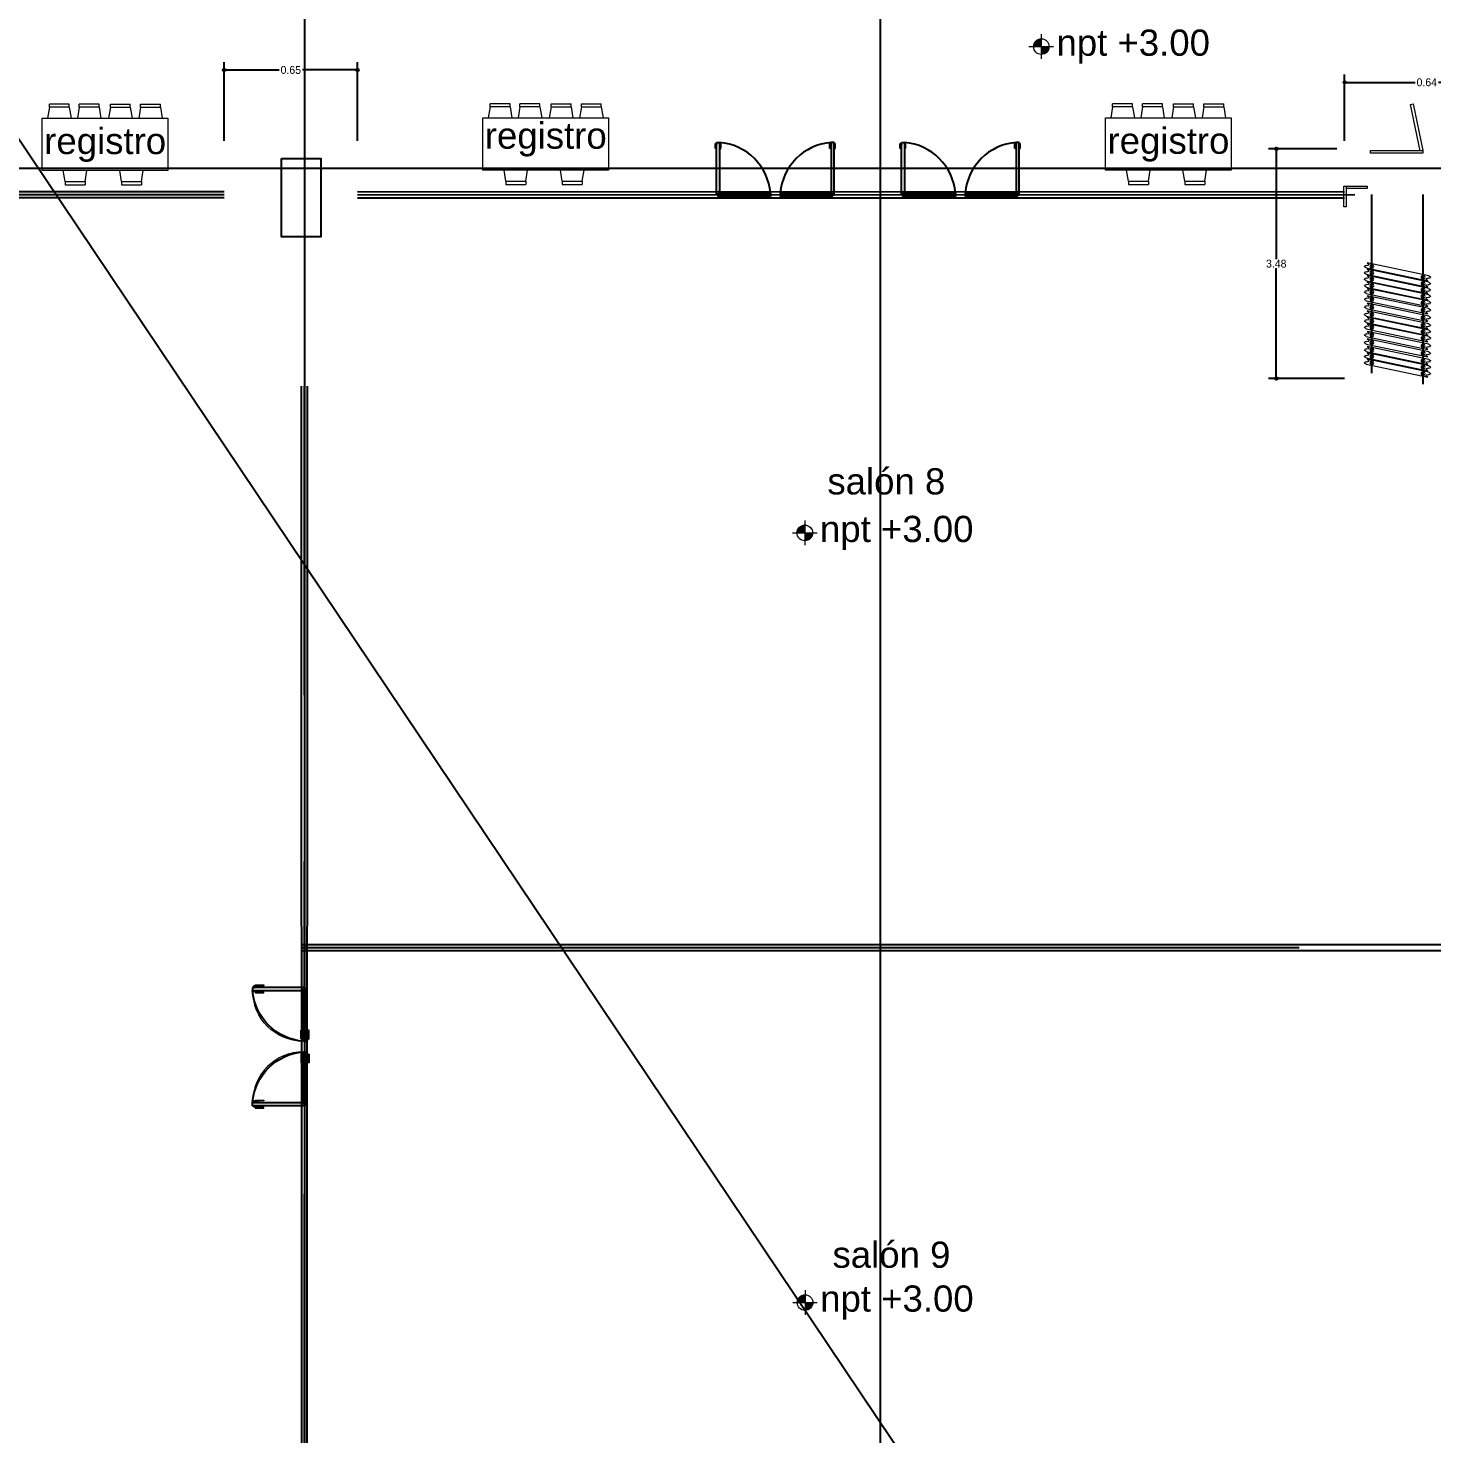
# Model space of a CAD drawing. Header units: millimetres. Extents: x 744843 to 745492, y 2520966 to 2521458.
# Drawn here: x 745410.05 to 745436.86, y 2521129.34 to 2521156.19 of the extents above; entities that cross this region are included whole.
import ezdxf

# ---------------------------------------------------------------- set-up
doc = ezdxf.new("R2010")
doc.units = ezdxf.units.MM
doc.header["$PDMODE"] = 35
doc.header["$PDSIZE"] = 1
doc.linetypes.add('CENTRO2', pattern=[28.575, 19.05, -3.175, 3.175, -3.175])
doc.linetypes.add('TRAZOS2', pattern=[9.525, 6.35, -3.175])
for name, color, linetype in [('A-Columnas_Pppal', 3, 'Continuous'), ('A_Arco', 22, 'Continuous'), ('A_Cotas_Paños', 8, 'Continuous'), ('A_Ejes', 8, 'Continuous'), ('A_Muros_Mobiles', 16, 'Continuous')]:
    doc.layers.add(name, color=color, linetype=linetype)
for name, color, linetype, lineweight in [('A_Muebles', 8, 'Continuous', 20), ('A_Niveles', 1, 'Continuous', 20), ('A_Puertas', 8, 'Continuous', 0), ('A_Textos', 4, 'Continuous', 20)]:
    doc.layers.add(name, color=color, linetype=linetype, lineweight=lineweight)
doc.styles.add('Arial', font='arial.ttf', dxfattribs={"height": 1})
doc.dimstyles.new('EJES', dxfattribs={"dimtxt": 0.25, "dimasz": 0.25, "dimexe": 0.5, "dimexo": 0.25, "dimgap": 0.01, "dimtad": 0, "dimtih": 1, "dimtoh": 1, "dimzin": 4, "dimdsep": 46, "dimtxsty": 'Standard', "dimblk": 'ORIGIN', "dimcen": 0.09, "dimclrd": 8, "dimclre": 8, "dimclrt": 4, "dimadec": 1, "dimazin": 0, "dimtfac": 1, "dimtofl": 0, "dimtmove": 2, "dimatfit": 3, "dimfxl": 0.15, "dimtolj": 1, "dimtzin": 0, "dimlwd": -1, "dimlwe": -1, "dimarcsym": 0})

# ---------------------------------------------------------------- blocks, each defined once
blk = doc.blocks.new('A$C7A9506EF')
at = {"layer": 'A_Muros_Mobiles', "color": 8, "lineweight": 9}
for points in [[(-0.45, 4.76), (-0.54, 4.76), (-0.54, 3.94), (-0.45, 3.94)], [(-0.45, 4.68), (-0.3, 4.68), (-0.3, 4.59), (-0.45, 4.59)], [(0.15, 4.68), (0, 4.68), (0, 4.59), (0.15, 4.59)], [(0.15, 4.76), (0.24, 4.76), (0.24, 3.94), (0.15, 3.94)]]:
    blk.add_lwpolyline(points, close=True, dxfattribs=at)
at = {"layer": 'A_Muros_Mobiles', "lineweight": 9}
blk.add_lwpolyline([(-0.3, 0), (-0.3, 5), (0, 5), (0, 0), (-0.3, 0)], dxfattribs=at)
blk = doc.blocks.new('A$C5628336F')
at = {"layer": 'A_Muros_Mobiles', "color": 16, "linetype": 'TRAZOS2', "lineweight": 9}
blk.add_arc((-0.15, 0.15), 4.85, 90.0064, 179.9936, dxfattribs=at)
at = {"layer": 'A_Muros_Mobiles', "lineweight": 15}
blk.add_blockref('A$C7A9506EF', (0.15, 0), dxfattribs=at)
at = {"layer": 'A_Muros_Mobiles', "lineweight": 15, "rotation": 90}
blk.add_blockref('A$C7A9506EF', (0, 0.15), dxfattribs=at)
blk = doc.blocks.new('A$C520702B6')
at = {"lineweight": 15, "xscale": 2, "yscale": 2, "zscale": 2}
blk.add_blockref('A$C5628336F', (0, 0), dxfattribs=at)
blk = doc.blocks.new('A$C05567849')
at = {"layer": 'A_Muros_Mobiles', "color": 8, "linetype": 'ByBlock', "lineweight": 5}
for p, q in [((-12, 0), (-12.35, -0.17)), ((-12, 0), (0, 0)), ((0, 0), (-0.35, -0.17)), ((-12.35, -0.17), (-12.35, -0.33)), ((-12, -0.5), (-12.35, -0.33)), ((-12, -0.5), (-11.65, -0.67)), ((-12, -1), (-11.65, -0.83)), ((0, -1), (-12, -1)), ((-11.65, -0.83), (-11.65, -0.67)), ((-0.35, -0.17), (-0.35, -0.33)), ((0, -0.5), (-0.35, -0.33)), ((0, -0.5), (0.35, -0.67)), ((0, -1), (0.35, -0.83)), ((0.35, -0.83), (0.35, -0.67))]:
    blk.add_line(p, q, dxfattribs=at)
for centre, radius in [((-11, -0.5), 0.373), ((-11, -0.5), 0.0915), ((-1, -0.5), 0.373), ((-1, -0.5), 0.0915)]:
    blk.add_circle(centre, radius, dxfattribs=at)
blk = doc.blocks.new('_Origin')
at = {"color": 0, "linetype": 'ByBlock', "lineweight": -2}
blk.add_line((0, 0), (-1, 0), dxfattribs=at)
blk.add_circle((0, 0), 0.5, dxfattribs=at)
blk = doc.blocks.new('*D216')
at = {"layer": 'A_Cotas_Paños', "color": 8, "transparency": 16777216}
for p, q in [((745413.795, 2521154.03), (745413.795, 2521155.536)), ((745416.343, 2521154.03), (745416.343, 2521155.536)), ((745413.845, 2521155.386), (745414.846, 2521155.386)), ((745416.293, 2521155.386), (745415.291, 2521155.386))]:
    blk.add_line(p, q, dxfattribs=at)
at = {"layer": 'Defpoints', "color": 0, "transparency": 16777216}
for p in [(745413.795, 2521155.386), (745413.795, 2521153.88, 0.003), (745416.343, 2521153.88, 0)]:
    blk.add_point(p, dxfattribs=at)
at = {"layer": 'A_Cotas_Paños', "color": 8, "transparency": 16777216, "xscale": 0.05, "yscale": 0.05, "zscale": 0.05, "rotation": 180}
blk.add_blockref('_Origin', (745413.795, 2521155.386), dxfattribs=at)
at = {"layer": 'A_Cotas_Paños', "color": 8, "transparency": 16777216, "xscale": 0.05, "yscale": 0.05, "zscale": 0.05}
blk.add_blockref('_Origin', (745416.343, 2521155.386), dxfattribs=at)
at = {"layer": 'A_Cotas_Paños', "color": 4, "transparency": 16777216, "insert": (745415.069, 2521155.386), "char_height": 0.15, "attachment_point": 5}
blk.add_mtext('\\A1;0.65', dxfattribs=at)
blk = doc.blocks.new('*D218')
at = {"layer": 'A_Cotas_Paños', "color": 8, "transparency": 16777216}
for p, q in [((745435.195, 2521154.03), (745435.195, 2521155.3)), ((745438.335, 2521154.03), (745438.335, 2521155.3)), ((745435.245, 2521155.15), (745436.542, 2521155.15)), ((745438.285, 2521155.15), (745436.987, 2521155.15))]:
    blk.add_line(p, q, dxfattribs=at)
at = {"layer": 'Defpoints', "color": 0, "transparency": 16777216}
for p in [(745438.335, 2521155.15), (745435.195, 2521153.88), (745438.335, 2521153.88)]:
    blk.add_point(p, dxfattribs=at)
at = {"layer": 'A_Cotas_Paños', "color": 8, "transparency": 16777216, "xscale": 0.05, "yscale": 0.05, "zscale": 0.05, "rotation": 180}
blk.add_blockref('_Origin', (745435.195, 2521155.15), dxfattribs=at)
at = {"layer": 'A_Cotas_Paños', "color": 8, "transparency": 16777216, "xscale": 0.05, "yscale": 0.05, "zscale": 0.05}
blk.add_blockref('_Origin', (745438.335, 2521155.15), dxfattribs=at)
at = {"layer": 'A_Cotas_Paños', "color": 4, "transparency": 16777216, "insert": (745436.765, 2521155.15), "char_height": 0.15, "attachment_point": 5}
blk.add_mtext('\\A1;0.64', dxfattribs=at)
blk = doc.blocks.new('*D213')
at = {"layer": 'A_Cotas_Paños', "color": 8, "transparency": 16777216}
for p, q in [((745435.045, 2521153.88), (745433.74, 2521153.88)), ((745433.89, 2521153.83), (745433.89, 2521151.772)), ((745433.89, 2521149.545), (745433.89, 2521151.602)), ((745435.195, 2521149.495), (745433.74, 2521149.495))]:
    blk.add_line(p, q, dxfattribs=at)
at = {"layer": 'Defpoints', "color": 0, "transparency": 16777216}
for p in [(745433.89, 2521153.88), (745435.195, 2521153.88), (745435.345, 2521149.495)]:
    blk.add_point(p, dxfattribs=at)
at = {"layer": 'A_Cotas_Paños', "color": 8, "transparency": 16777216, "xscale": 0.05, "yscale": 0.05, "zscale": 0.05}
for p, rotation in [((745433.89, 2521153.88), 90), ((745433.89, 2521149.495), 270)]:
    blk.add_blockref('_Origin', p, dxfattribs=dict(at, rotation=rotation))
at = {"layer": 'A_Cotas_Paños', "color": 4, "transparency": 16777216, "insert": (745433.89, 2521151.687), "char_height": 0.15, "attachment_point": 5}
blk.add_mtext('\\A1;3.48', dxfattribs=at)
blk = doc.blocks.new('niveles')
at = {"layer": 'A_Niveles'}
h = blk.add_hatch(color=256, dxfattribs=at)
h.paths.add_polyline_path([(-0.438, 0.174), (-0.289, 0.174), (-0.289, 0.323, 0.414214)])
h.paths.add_polyline_path([(-0.14, 0.174), (-0.289, 0.174), (-0.289, 0.025, 0.414214)])
for p, q in [((-0.289, 0.409), (-0.289, -0.061)), ((-0.525, 0.174), (-0.054, 0.174)), ((-0.479, 0.174), (-0.094, 0.174))]:
    blk.add_line(p, q, dxfattribs=at)
blk.add_circle((-0.289, 0.174), 0.149, dxfattribs=at)
at = {"layer": 'A_Textos', "ltscale": 0.0065, "width": 1.2}
blk.add_attdef('NIVEL', (0, 0), '', height=0.3, dxfattribs=at)
blk = doc.blocks.new('mesa salon')
at = {"layer": 'A_Muebles'}
for p, q in [((744027.421, 2519188.982), (744027.387, 2519188.773)), ((744027.801, 2519189.042), (744027.421, 2519189.042)), ((744027.421, 2519188.982), (744027.421, 2519189.042)), ((744027.801, 2519188.982), (744027.421, 2519188.982)), ((744027.801, 2519188.982), (744027.801, 2519189.042)), ((744027.801, 2519188.982), (744027.836, 2519188.773)), ((744027.998, 2519188.982), (744027.963, 2519188.773)), ((744028.378, 2519189.042), (744027.998, 2519189.042)), ((744027.998, 2519188.982), (744027.998, 2519189.042)), ((744028.378, 2519188.982), (744027.998, 2519188.982)), ((744028.378, 2519188.982), (744028.378, 2519189.042)), ((744028.378, 2519188.982), (744028.413, 2519188.773)), ((744028.593, 2519188.982), (744028.557, 2519188.773)), ((744028.593, 2519189.042), (744028.973, 2519189.042)), ((744028.593, 2519188.982), (744028.593, 2519189.042)), ((744028.593, 2519188.982), (744028.973, 2519188.982)), ((744028.973, 2519188.982), (744028.973, 2519189.042)), ((744028.973, 2519188.982), (744029.007, 2519188.773)), ((744029.163, 2519188.982), (744029.128, 2519188.773)), ((744029.163, 2519189.042), (744029.543, 2519189.042)), ((744029.163, 2519188.982), (744029.163, 2519189.042)), ((744029.163, 2519188.982), (744029.543, 2519188.982)), ((744029.543, 2519188.982), (744029.543, 2519189.042)), ((744029.543, 2519188.982), (744029.578, 2519188.773)), ((744027.785, 2519187.563), (744027.75, 2519187.773)), ((744028.165, 2519187.563), (744028.2, 2519187.773)), ((744028.861, 2519187.563), (744028.827, 2519187.773)), ((744029.241, 2519187.563), (744029.277, 2519187.773)), ((744028.165, 2519187.563), (744027.785, 2519187.563)), ((744027.785, 2519187.563), (744027.785, 2519187.503)), ((744028.165, 2519187.503), (744027.785, 2519187.503)), ((744028.165, 2519187.563), (744028.165, 2519187.503)), ((744029.241, 2519187.563), (744028.861, 2519187.563)), ((744028.861, 2519187.563), (744028.861, 2519187.503)), ((744029.241, 2519187.503), (744028.861, 2519187.503)), ((744029.241, 2519187.563), (744029.241, 2519187.503))]:
    blk.add_line(p, q, dxfattribs=at)
blk.add_lwpolyline([(744027.282, 2519188.773), (744027.282, 2519187.773), (744029.682, 2519187.773), (744029.682, 2519188.773)], close=True, dxfattribs=at)
blk = doc.blocks.new('A$C051F1080-flat-17')
at = {"layer": 'A_Muros_Mobiles'}
for p, q in [((0, 0), (0, 0.06)), ((0, 0.06), (1, 0.06)), ((1, 0), (0, 0)), ((1, 0.06), (1, 0))]:
    blk.add_line(p, q, dxfattribs=at)
at = {"layer": 'A_Muros_Mobiles', "color": 8}
for p, q in [((0.887, 0.072), (0.887, 0.081)), ((0.887, 0.081), (0.982, 0.081)), ((0.982, 0.072), (0.887, 0.072)), ((0.962, 0.06), (0.962, 0.072)), ((0.962, 0.072), (0.97, 0.072)), ((0.97, 0.06), (0.962, 0.06)), ((0.97, 0), (0.962, 0)), ((0.962, 0), (0.962, -0.012)), ((0.97, 0.072), (0.97, 0.06)), ((0.97, -0.012), (0.97, 0)), ((0.982, 0.081), (0.982, 0.072)), ((0.982, -0.012), (0.887, -0.012)), ((0.887, -0.012), (0.887, -0.021)), ((0.887, -0.021), (0.982, -0.021)), ((0.962, -0.012), (0.97, -0.012)), ((0.982, -0.021), (0.982, -0.012))]:
    blk.add_line(p, q, dxfattribs=at)
blk = doc.blocks.new('A$C051F1080-flat-18')
at = {"color": 16}
for p, q in [((-0.06, 1), (0, 1)), ((0, 0), (-0.06, 0))]:
    blk.add_line(p, q, dxfattribs=at)
at = {"layer": 'A_Muros_Mobiles', "color": 8}
for p, q in [((-0.081, 0.887), (-0.081, 0.982)), ((-0.081, 0.982), (-0.072, 0.982)), ((-0.072, 0.887), (-0.081, 0.887)), ((-0.072, 0.982), (-0.072, 0.887)), ((-0.072, 0.962), (-0.072, 0.97)), ((-0.072, 0.97), (-0.06, 0.97)), ((-0.06, 0.962), (-0.072, 0.962)), ((-0.06, 0.97), (-0.06, 0.962)), ((0, 0.97), (0, 0.962)), ((0.012, 0.97), (0, 0.97)), ((0, 0.962), (0.012, 0.962)), ((0.012, 0.982), (0.012, 0.887)), ((0.021, 0.982), (0.012, 0.982)), ((0.012, 0.962), (0.012, 0.97)), ((0.012, 0.887), (0.021, 0.887)), ((0.021, 0.887), (0.021, 0.982))]:
    blk.add_line(p, q, dxfattribs=at)
at = {"layer": 'A_Muros_Mobiles', "color": 16}
for p, q in [((-0.06, 0), (-0.06, 1)), ((0, 1), (0, 0))]:
    blk.add_line(p, q, dxfattribs=at)
blk = doc.blocks.new('A$C0FF00F17-flat-9')
at = {"layer": 'A_Muros_Mobiles', "color": 8, "linetype": 'TRAZOS2'}
blk.add_ellipse((-0.054, -0.024), major_axis=(-0.748, 0.748), ratio=1, start_param=4.006528, end_param=5.41825, dxfattribs=at)
at = {"layer": 'A_Muros_Mobiles'}
for name, p in [('A$C051F1080-flat-18', (0.03, 0.03)), ('A$C051F1080-flat-17', (0, 0))]:
    blk.add_blockref(name, p, dxfattribs=at)
blk = doc.blocks.new('A$C051F1080-flat-19')
at = {"layer": 'A_Muros_Mobiles'}
for p, q in [((0, 0.06), (-1, 0.06)), ((-1, 0.06), (-1, 0)), ((-1, 0), (0, 0)), ((0, 0), (0, 0.06))]:
    blk.add_line(p, q, dxfattribs=at)
at = {"layer": 'A_Muros_Mobiles', "color": 8}
for p, q in [((-0.887, 0.081), (-0.982, 0.081)), ((-0.982, 0.081), (-0.982, 0.072)), ((-0.982, 0.072), (-0.887, 0.072)), ((-0.962, 0.072), (-0.97, 0.072)), ((-0.97, 0.072), (-0.97, 0.06)), ((-0.97, 0.06), (-0.962, 0.06)), ((-0.97, 0), (-0.962, 0)), ((-0.97, -0.012), (-0.97, 0)), ((-0.962, 0.06), (-0.962, 0.072)), ((-0.962, 0), (-0.962, -0.012)), ((-0.887, 0.072), (-0.887, 0.081)), ((-0.982, -0.012), (-0.887, -0.012)), ((-0.982, -0.021), (-0.982, -0.012)), ((-0.887, -0.021), (-0.982, -0.021)), ((-0.962, -0.012), (-0.97, -0.012)), ((-0.887, -0.012), (-0.887, -0.021))]:
    blk.add_line(p, q, dxfattribs=at)
blk = doc.blocks.new('A$C051F1080-flat-20')
at = {"layer": 'A_Muros_Mobiles', "color": 8}
for p, q in [((-0.021, 0.887), (-0.021, 0.982)), ((-0.021, 0.982), (-0.012, 0.982)), ((-0.012, 0.887), (-0.021, 0.887)), ((-0.012, 0.982), (-0.012, 0.887)), ((-0.012, 0.962), (-0.012, 0.97)), ((-0.012, 0.97), (0, 0.97)), ((0, 0.962), (-0.012, 0.962)), ((0, 0.97), (0, 0.962)), ((0.06, 0.97), (0.06, 0.962)), ((0.072, 0.97), (0.06, 0.97)), ((0.06, 0.962), (0.072, 0.962)), ((0.072, 0.982), (0.072, 0.887)), ((0.081, 0.982), (0.072, 0.982)), ((0.072, 0.962), (0.072, 0.97)), ((0.072, 0.887), (0.081, 0.887)), ((0.081, 0.887), (0.081, 0.982))]:
    blk.add_line(p, q, dxfattribs=at)
at = {"layer": 'A_Muros_Mobiles'}
for p, q in [((0.06, 1), (0, 1)), ((0, 1), (0, 0)), ((0.06, 0), (0.06, 1)), ((0, 0), (0.06, 0))]:
    blk.add_line(p, q, dxfattribs=at)
blk = doc.blocks.new('A$C0FF00F17-flat-10')
at = {"layer": 'A_Muros_Mobiles', "color": 8, "linetype": 'TRAZOS2'}
blk.add_ellipse((0.054, -0.024), major_axis=(-0.748, -0.748), ratio=1, start_param=-2.276657, end_param=-0.864936, dxfattribs=at)
at = {"layer": 'A_Muros_Mobiles'}
for name, p in [('A$C051F1080-flat-20', (-0.03, 0.03)), ('A$C051F1080-flat-19', (0, 0))]:
    blk.add_blockref(name, p, dxfattribs=at)

msp = doc.modelspace()

# ---------------------------------------------------------------- linework, layer by layer
at = {"color": 1, "linetype": 'CENTRO2'}
for p, q in [((745413.794, 2521153.002, 0.002), (745393.984, 2521153.002)), ((745416.343, 2521153.003, 0), (745436.694, 2521153.006))]:
    msp.add_line(p, q, dxfattribs=at)
at = {"color": 16, "linetype": 'Continuous'}
for p, q in [((745413.794, 2521153.062, 0.002), (745395.484, 2521153.063)), ((745413.794, 2521152.942, 0.002), (745395.484, 2521152.943)), ((745416.343, 2521153.063, 0), (745435.195, 2521153.062)), ((745416.343, 2521152.943, 0), (745435.195, 2521152.942))]:
    msp.add_line(p, q, dxfattribs=at)
at = {"layer": 'A-Columnas_Pppal'}
msp.add_lwpolyline([(745414.893, 2521153.697), (745415.643, 2521153.697), (745415.643, 2521152.198), (745414.893, 2521152.198)], close=True, dxfattribs=at)
at = {"layer": 'A_Arco'}
msp.add_line((745468.683, 2521066.502), (745205.707, 2521458.024), dxfattribs=at)
at = {"layer": 'A_Ejes'}
for p, q in [((745415.335, 2521057.851), (745415.334, 2521173.138)), ((745426.335, 2521057.851), (745426.334, 2521173.138))]:
    msp.add_line(p, q, dxfattribs=at)
at = {"layer": 'A_Ejes', "ltscale": 0.5}
msp.add_line((745296.02, 2521153.508), (745459.353, 2521153.508), dxfattribs=at)
at = {"layer": 'A_Muros_Mobiles', "color": 1, "linetype": 'CENTRO2'}
for p, q in [((745413.794, 2521153.002), (745393.984, 2521153.002)), ((745416.343, 2521153.003), (745436.694, 2521153.006)), ((745435.714, 2521149.595), (745435.714, 2521153.006, 0)), ((745436.694, 2521149.389), (745436.694, 2521153.006)), ((745415.333, 2521114.873), (745415.331, 2521149.345)), ((745415.275, 2521138.629), (745456.749, 2521138.629))]:
    msp.add_line(p, q, dxfattribs=at)
at = {"layer": 'A_Muros_Mobiles', "color": 16, "linetype": 'Continuous'}
for p, q in [((745413.794, 2521153.062), (745395.484, 2521153.063)), ((745413.794, 2521152.942), (745395.484, 2521152.943)), ((745416.343, 2521153.063), (745435.195, 2521153.062)), ((745416.343, 2521152.943), (745435.195, 2521152.942)), ((745415.284, 2521114.673), (745415.271, 2521149.345)), ((745415.378, 2521114.673), (745415.391, 2521149.345)), ((745415.275, 2521138.689), (745457.049, 2521138.689)), ((745415.275, 2521138.569), (745457.049, 2521138.569))]:
    msp.add_line(p, q, dxfattribs=at)
at = {"layer": 'A_Puertas'}
for points in [[(745436.637, 2521153.84), (745436.454, 2521154.73), (745436.504, 2521154.737), (745436.687, 2521153.847)], [(745436.687, 2521153.797), (745435.687, 2521153.797), (745435.687, 2521153.847), (745436.687, 2521153.847)]]:
    msp.add_lwpolyline(points, close=True, dxfattribs=at)
for points in [[(745435.228, 2521153.17), (745435.228, 2521152.77), (745435.178, 2521152.77), (745435.178, 2521153.17)], [(745435.178, 2521153.17), (745435.628, 2521153.17), (745435.628, 2521153.12), (745435.228, 2521153.12)]]:
    msp.add_lwpolyline(points, dxfattribs=at)

# ---------------------------------------------------------------- block references
at = {"extrusion": (0, 0, -1), "xscale": 0.09999999997671694, "yscale": 0.1000000000931323, "zscale": -0.1, "rotation": 180}
msp.add_blockref('A$C520702B6', (-745415.34, 2521137.838), dxfattribs=at)
at = {"xscale": 0.09999999997671694, "yscale": 0.1000000000931323, "zscale": 0.1}
msp.add_blockref('A$C520702B6', (745415.34, 2521135.638), dxfattribs=at)
at = {"layer": 'A_Muebles', "linetype": 'Continuous', "xscale": -1}
for p in [(1489440.001, 1965.692), (1489448.419, 1965.698), (1489460.308, 1965.698, 0.927)]:
    msp.add_blockref('mesa salon', p, dxfattribs=at)
at = {"layer": 'A_Muros_Mobiles'}
for name, p in [('A$C0FF00F17-flat-9', (745423.228, 2521152.972)), ('A$C0FF00F17-flat-10', (745425.417, 2521152.972)), ('A$C0FF00F17-flat-9', (745426.761, 2521152.972)), ('A$C0FF00F17-flat-10', (745428.95, 2521152.972))]:
    msp.add_blockref(name, p, dxfattribs=at)
at = {"layer": 'A_Muros_Mobiles', "lineweight": 15, "extrusion": (0, 0, -1), "xscale": 0.09999999998166591, "yscale": 0.1000000000882153, "zscale": -0.1, "rotation": 11.86216564865392}
for p in [(-745435.628, 2521151.704), (-745435.628, 2521151.582), (-745435.628, 2521151.46), (-745435.628, 2521151.338), (-745435.628, 2521151.216), (-745435.628, 2521151.075), (-745435.628, 2521150.93), (-745435.628, 2521150.785), (-745435.628, 2521150.663), (-745435.628, 2521150.541), (-745435.628, 2521150.394), (-745435.628, 2521150.25), (-745435.628, 2521150.107), (-745435.628, 2521149.985), (-745435.628, 2521149.863)]:
    msp.add_blockref('A$C05567849', p, dxfattribs=at)
at = {"layer": 'A_Muros_Mobiles', "xscale": -1, "rotation": 90}
for name, p in [('A$C0FF00F17-flat-9', (745415.37, 2521137.838)), ('A$C0FF00F17-flat-10', (745415.37, 2521135.638))]:
    msp.add_blockref(name, p, dxfattribs=at)
at = {"layer": 'A_Textos'}
ref = msp.add_blockref('niveles', (745429.692, 2521155.658), dxfattribs=at)
ref.add_attrib('NIVEL', 'npt +3.00', (745429.692, 2521155.658), dxfattribs={"ltscale": 0.0065, "height": 0.5, "style": 'Arial'})
ref = msp.add_blockref('niveles', (745425.175, 2521146.372), dxfattribs=at)
ref.add_attrib('NIVEL', 'npt +3.00', (745425.175, 2521146.372), dxfattribs={"ltscale": 0.0065, "height": 0.5, "style": 'Arial'})
ref = msp.add_blockref('niveles', (745425.179, 2521131.675), dxfattribs=at)
ref.add_attrib('NIVEL', 'npt +3.00', (745425.179, 2521131.675), dxfattribs={"ltscale": 0.0065, "height": 0.5, "style": 'Arial'})

# ---------------------------------------------------------------- texts
at = {"layer": 'A_Textos', "ltscale": 0.1, "char_height": 0.5, "style": 'Arial'}
for s, insert, width, attachment_point in [('registro', (745411.524, 2521154.28), 7.30561, 2), ('registro', (745419.939, 2521154.383, 0.927), 7.30561, 2), ('registro', (745431.831, 2521154.286, 0.927), 7.30561, 2), ('{\\fArial|b0|i0|c238|p34;salón }8', (745425.317, 2521147.781), 2.39741, 1), ('{\\fArial|b0|i0|c238|p34;salón }9', (745425.415, 2521133.013), 2.39741, 1)]:
    msp.add_mtext(s, dxfattribs=dict(at, insert=insert, width=width, attachment_point=attachment_point))

# ---------------------------------------------------------------- dimensions: what is measured, and where the dimension line sits
at = {"layer": 'A_Cotas_Paños'}
dim = msp.add_linear_dim(base=(745413.795, 2521155.386), p1=(745416.343, 2521153.88, 0), p2=(745413.795, 2521153.88, 0.003), text='0.65', dimstyle='EJES', override={"dimtxt": 0.15, "dimasz": 0.05, "dimexe": 0.15, "dimexo": 0.15, "dimfxl": 1.25}, dxfattribs=at)
dim.commit()
dim.dimension.update_dxf_attribs({"geometry": '*D216', "text_midpoint": (745415.069, 2521155.386), "dimtype": 160})
for base, p1, p2, angle, text, picture, middle in [((745438.335, 2521155.15), (745435.195, 2521153.88), (745438.335, 2521153.88), 180, '0.64', '*D218', (745436.765, 2521155.15)), ((745433.89, 2521153.88), (745435.345, 2521149.495), (745435.195, 2521153.88), 270, '3.48', '*D213', (745433.89, 2521151.687))]:
    dim = msp.add_linear_dim(base=base, p1=p1, p2=p2, angle=angle, text=text, dimstyle='EJES', override={"dimtxt": 0.15, "dimasz": 0.05, "dimexe": 0.15, "dimexo": 0.15, "dimfxl": 1.25}, dxfattribs=at)
    dim.commit()
    dim.dimension.update_dxf_attribs({"geometry": picture, "text_midpoint": middle, "dimtype": 160})

doc.saveas('drawing.dxf')
